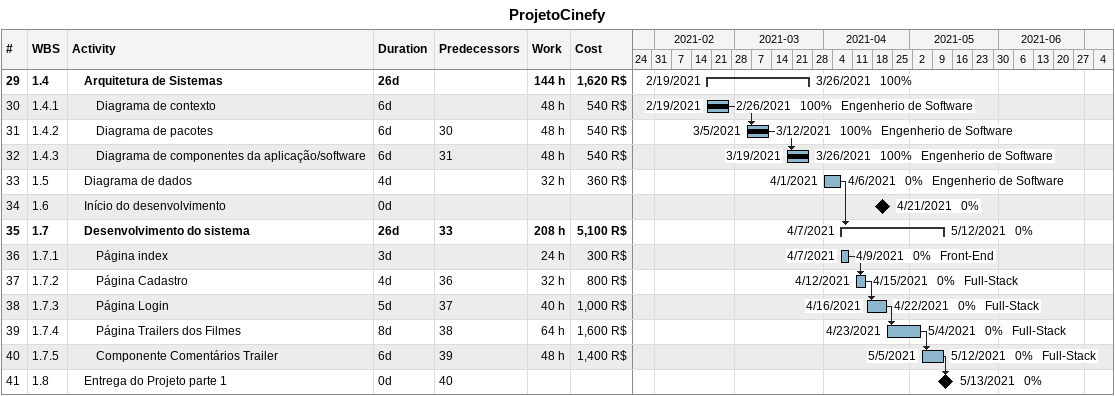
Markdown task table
ProjetoCinefy

| ID | WBS | Task | Duration | Start | Finish | Predecessors | Resources | % complete | Work (h) | Cost (R$) |
|---|---|---|---|---|---|---|---|---|---|---|
| 29 | 1.4 | **Arquitetura de Sistemas** | 26d | 2021-02-19 | 2021-03-26 |  |  | 100 | 144 | 1620 |
| 30 | 1.4.1 | Diagrama de contexto | 6d | 2021-02-19 | 2021-02-26 |  | Engenherio de Software | 100 | 48 | 540 |
| 31 | 1.4.2 | Diagrama de pacotes | 6d | 2021-03-05 | 2021-03-12 | 30 | Engenherio de Software | 100 | 48 | 540 |
| 32 | 1.4.3 | Diagrama de componentes da aplicação/software | 6d | 2021-03-19 | 2021-03-26 | 31 | Engenherio de Software | 100 | 48 | 540 |
| 33 | 1.5 | Diagrama de dados | 4d | 2021-04-01 | 2021-04-06 |  | Engenherio de Software | 0 | 32 | 360 |
| 34 | 1.6 | Início do desenvolvimento | 0d | 2021-04-21 | 2021-04-21 |  |  | 0 |  |  |
| 35 | 1.7 | **Desenvolvimento do sistema** | 26d | 2021-04-07 | 2021-05-12 | 33 |  | 0 | 208 | 5100 |
| 36 | 1.7.1 | Página index | 3d | 2021-04-07 | 2021-04-09 |  | Front-End | 0 | 24 | 300 |
| 37 | 1.7.2 | Página Cadastro | 4d | 2021-04-12 | 2021-04-15 | 36 | Full-Stack | 0 | 32 | 800 |
| 38 | 1.7.3 | Página Login | 5d | 2021-04-16 | 2021-04-22 | 37 | Full-Stack | 0 | 40 | 1000 |
| 39 | 1.7.4 | Página Trailers dos Filmes | 8d | 2021-04-23 | 2021-05-04 | 38 | Full-Stack | 0 | 64 | 1600 |
| 40 | 1.7.5 | Componente Comentários Trailer | 6d | 2021-05-05 | 2021-05-12 | 39 | Full-Stack | 0 | 48 | 1400 |
| 41 | 1.8 | Entrega do Projeto parte 1 | 0d | 2021-05-13 | 2021-05-13 | 40 |  | 0 |  |  |
